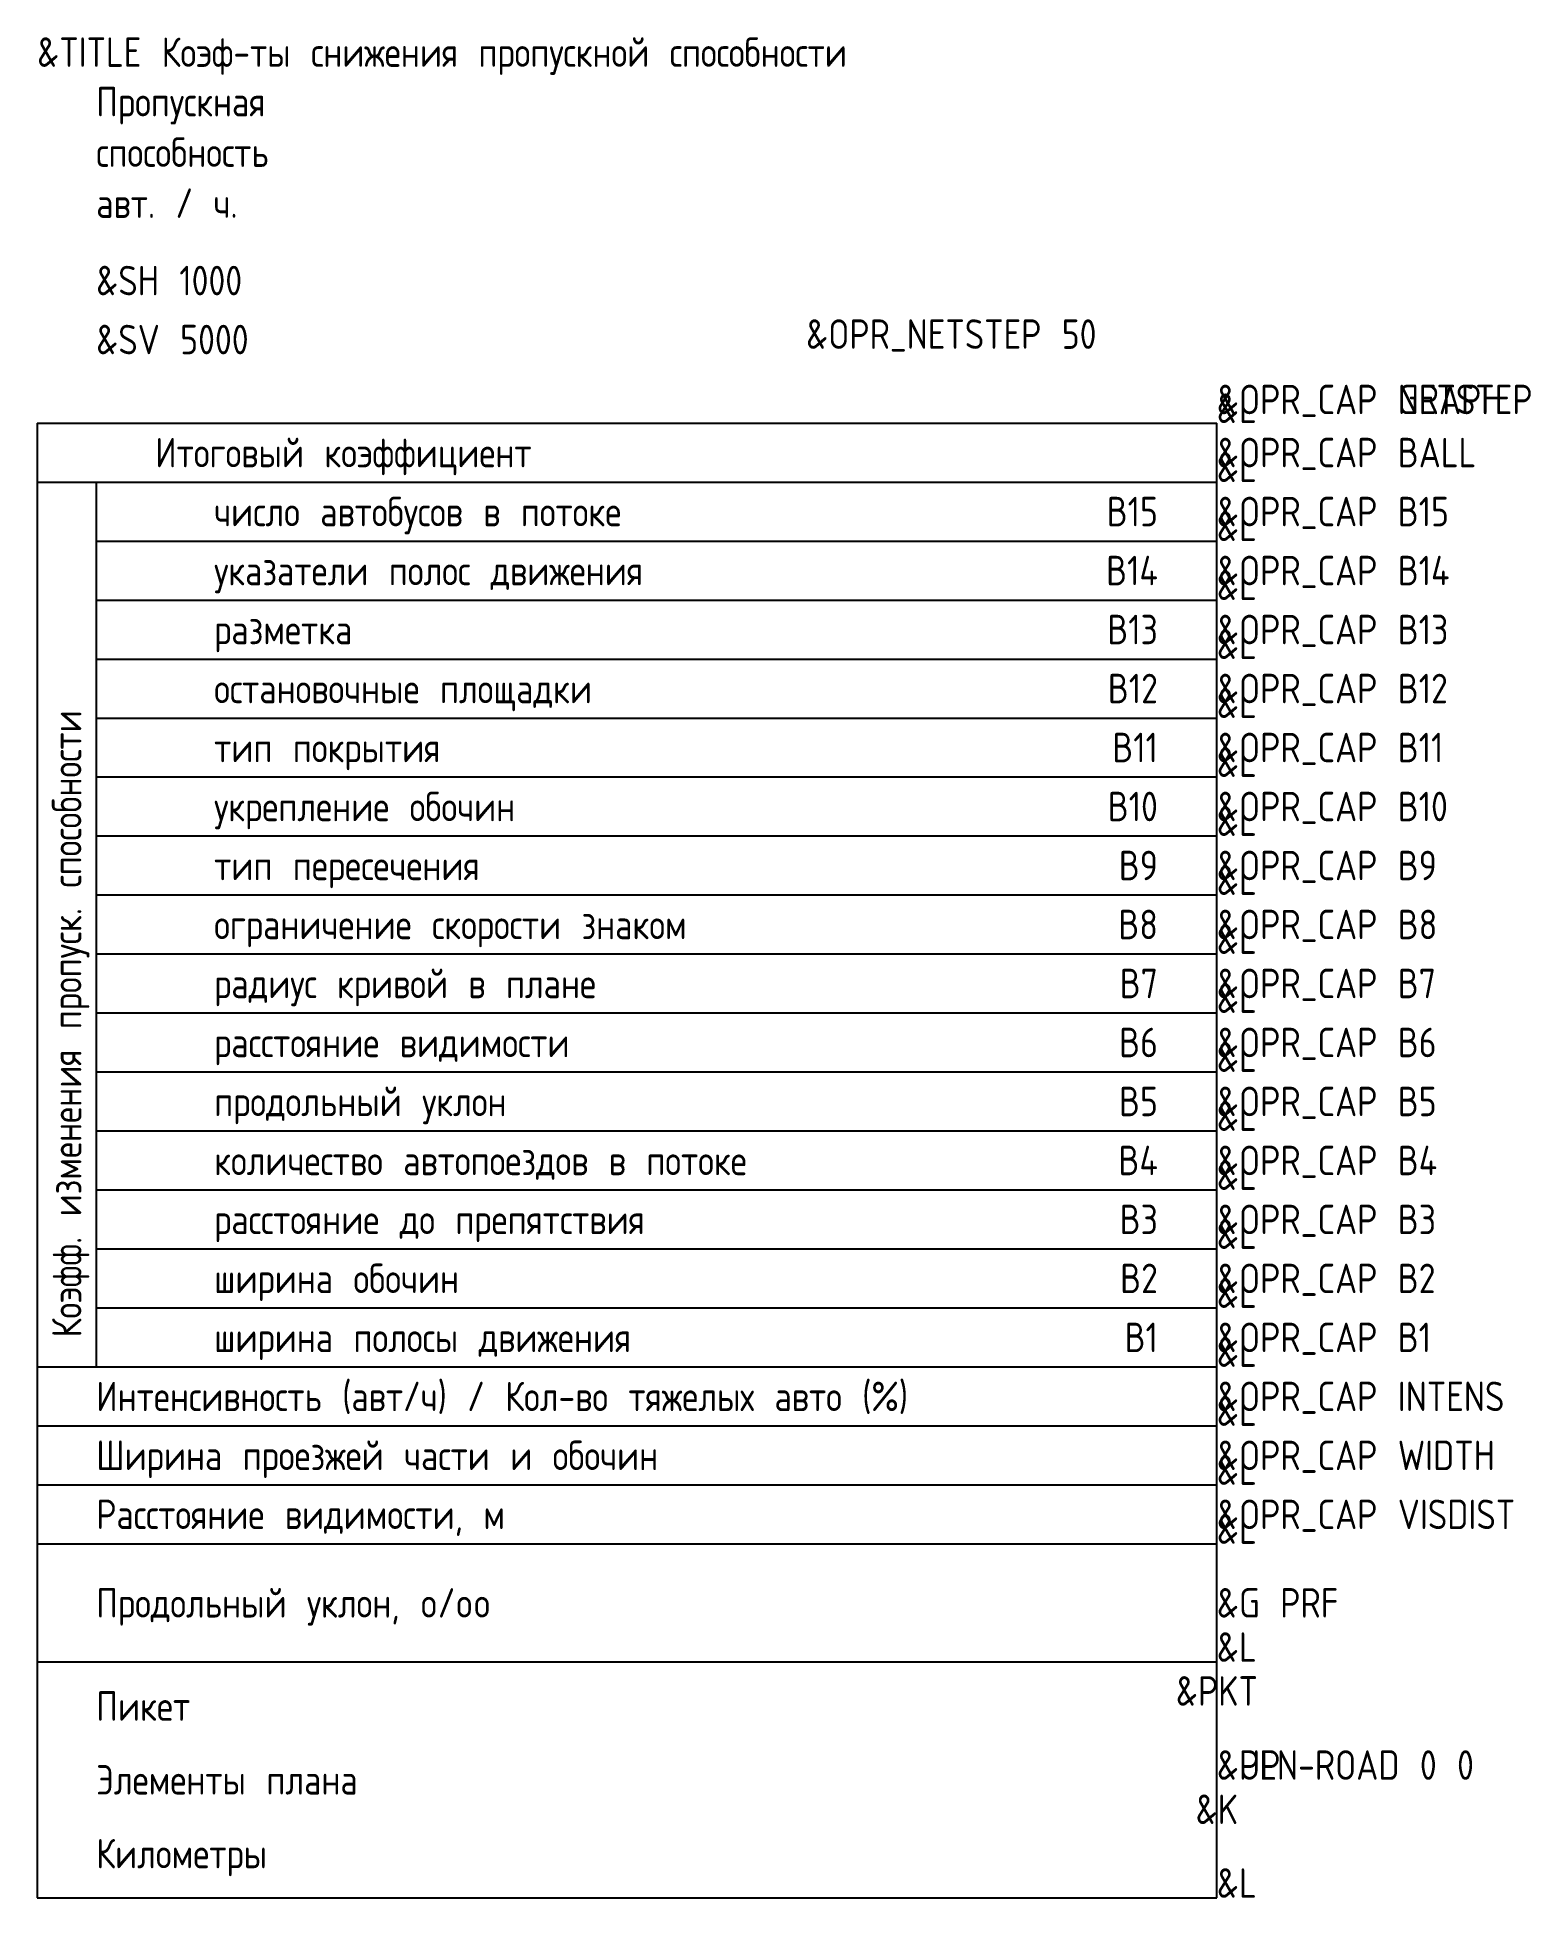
# Model space of a CAD drawing. Extents: x 0 to 127, y 0 to 158.
import ezdxf
from ezdxf.enums import TextEntityAlignment as Align

# ---------------------------------------------------------------- set-up
doc = ezdxf.new("R2010")
doc.units = 0
for name, color, linetype in [('Километры', 7, 'Continuous'), ('Коэффициенты', 7, 'Continuous'), ('Красные отметки', 1, 'Continuous'), ('Пикеты', 7, 'Continuous'), ('Прямые и кривые в плане', 7, 'Continuous'), ('Развернутый план', 7, 'Continuous'), ('Таблица', 7, 'Continuous')]:
    doc.layers.add(name, color=color, linetype=linetype)
doc.styles.get("Standard").update_dxf_attribs({"font": 'txt.shx'})

msp = doc.modelspace()

# ---------------------------------------------------------------- linework, layer by layer
at = {"layer": 'Таблица', "linetype": 'Continuous', "flags": 128}
for points in [[(0, 125), (0, 0)], [(0, 125), (100, 125)], [(100, 0), (100, 125)], [(0, 120), (100, 120)], [(5, 120), (5, 45)], [(5, 115), (100, 115)], [(5, 110), (100, 110)], [(5, 105), (100, 105)], [(5, 100), (100, 100)], [(5, 95), (100, 95)], [(5, 90), (100, 90)], [(5, 85), (100, 85)], [(5, 80), (100, 80)], [(5, 75), (100, 75)], [(5, 70), (100, 70)], [(5, 65), (100, 65)], [(5, 60), (100, 60)], [(5, 55), (100, 55)], [(5, 50), (100, 50)], [(0, 45), (100, 45)], [(0, 40), (100, 40)], [(0, 35), (100, 35)], [(0, 30), (100, 30)], [(0, 20), (100, 20)], [(0, 0), (100, 0)]]:
    msp.add_lwpolyline(points, dxfattribs=at)

# ---------------------------------------------------------------- texts
at = {"linetype": 'Continuous', "width": 0.8}
for s, p in [('&TITLE Коэф-ты снижения пропускной способности', (0, 155.19)), ('способность', (5, 146.71)), ('авт. / ч.', (5, 142.39))]:
    msp.add_text(s, height=2.5, dxfattribs=at).set_placement(p)
at = {"layer": 'Километры', "linetype": 'Continuous', "width": 0.8}
msp.add_text('&K', height=2.5, dxfattribs=at).set_placement((100, 5.5), align=Align.BOTTOM_CENTER)
at = {"layer": 'Коэффициенты', "linetype": 'Continuous', "width": 0.8}
for s, p in [('&OPR_NETSTEP 50', (65.18, 130.54)), ('&OPR_CAP GRAPH', (100, 125)), ('&OPR_CAP NETSTEP', (100, 125))]:
    msp.add_text(s, height=2.5, dxfattribs=at).set_placement(p, align=Align.BOTTOM_LEFT)
at = {"layer": 'Красные отметки', "linetype": 'Continuous', "width": 0.8}
msp.add_text('&G PRF', height=2.5, dxfattribs=at).set_placement((100, 25), align=Align.MIDDLE_LEFT)
at = {"layer": 'Пикеты', "linetype": 'Continuous', "width": 0.8}
msp.add_text('&PKT', height=2.5, dxfattribs=at).set_placement((100, 15.53), align=Align.BOTTOM_CENTER)
at = {"layer": 'Прямые и кривые в плане', "linetype": 'Continuous', "width": 0.8}
msp.add_text('&PLN-ROAD 0 0', height=2.5, dxfattribs=at).set_placement((100, 10))
at = {"layer": 'Развернутый план', "linetype": 'Continuous', "width": 0.8}
msp.add_text('&UP', height=2.5, dxfattribs=at).set_placement((100, 10))
at = {"layer": 'Таблица', "linetype": 'Continuous', "width": 0.8}
for s, p in [('Пропускная', (5, 150.99)), ('&SH 1000', (5, 135.83)), ('&SV 5000', (5, 130.83)), ('&L', (100, 125)), ('Итоговый коэффициент', (10, 121.25)), ('&L', (100, 120)), ('число автобусов в потоке', (15, 116.25)), ('&L', (100, 115)), ('указатели полос движения', (15, 111.25)), ('&L', (100, 110)), ('разметка', (15, 106.25)), ('&L', (100, 105)), ('остановочные площадки', (15, 101.25)), ('&L', (100, 100)), ('тип покрытия', (15, 96.25)), ('&L', (100, 95)), ('укрепление обочин', (15, 91.25)), ('&L', (100, 90)), ('тип пересечения', (15, 86.25)), ('&L', (100, 85)), ('ограничение скорости знаком', (15, 81.25)), ('&L', (100, 80)), ('радиус кривой в плане', (15, 76.25)), ('&L', (100, 75)), ('расстояние видимости', (15, 71.25)), ('&L', (100, 70)), ('продольный уклон', (15, 66.25)), ('&L', (100, 65)), ('количество автопоездов в потоке', (15, 61.25)), ('&L', (100, 60)), ('расстояние до препятствия', (15, 56.25)), ('&L', (100, 55)), ('ширина обочин', (15, 51.25)), ('&L', (100, 50)), ('ширина полосы движения', (15, 46.25)), ('&L', (100, 45)), ('Интенсивность (авт/ч) / Кол-во тяжелых авто (%)', (5, 41.25)), ('&L', (100, 40)), ('Ширина проезжей части и обочин', (5, 36.25)), ('&L', (100, 35)), ('Расстояние видимости, м', (5, 31.25)), ('&L', (100, 30)), ('Продольный уклон, o/oo', (5, 23.75)), ('&L', (100, 20)), ('Пикет', (5, 15)), ('Элементы плана', (5, 8.75)), ('Километры', (5, 2.5)), ('&L', (100, 0))]:
    msp.add_text(s, height=2.5, dxfattribs=at).set_placement(p)
for s, p in [('&OPR_CAP BALL', (100, 122.5)), ('&OPR_CAP B15', (100, 117.5)), ('&OPR_CAP B14', (100, 112.5)), ('&OPR_CAP B13', (100, 107.5)), ('&OPR_CAP B12', (100, 102.5)), ('&OPR_CAP B11', (100, 97.5)), ('&OPR_CAP B10', (100, 92.5)), ('&OPR_CAP B9', (100, 87.5)), ('&OPR_CAP B8', (100, 82.5)), ('&OPR_CAP B7', (100, 77.5)), ('&OPR_CAP B6', (100, 72.5)), ('&OPR_CAP B5', (100, 67.5)), ('&OPR_CAP B4', (100, 62.5)), ('&OPR_CAP B3', (100, 57.5)), ('&OPR_CAP B2', (100, 52.5)), ('&OPR_CAP B1', (100, 47.5)), ('&OPR_CAP INTENS', (100, 42.5)), ('&OPR_CAP WIDTH', (100, 37.5)), ('&OPR_CAP VISDIST', (100, 32.5))]:
    msp.add_text(s, height=2.5, dxfattribs=at).set_placement(p, align=Align.MIDDLE_LEFT)
for s, p in [('B15', (95, 116.25)), ('B14', (95, 111.25)), ('B13', (95, 106.25)), ('B12', (95, 101.25)), ('B11', (95, 96.25)), ('B10', (95, 91.25)), ('B9', (95, 86.25)), ('B8', (95, 81.25)), ('B7', (95, 76.25)), ('B6', (95, 71.25)), ('B5', (95, 66.25)), ('B4', (95, 61.25)), ('B3', (95, 56.25)), ('B2', (95, 51.25)), ('B1', (95, 46.25))]:
    msp.add_text(s, height=2.5, dxfattribs=at).set_placement(p, align=Align.RIGHT)
msp.add_text('Коэфф. изменения пропуск. способности', height=2.5, rotation=90.0002, dxfattribs=at).set_placement((3.75, 47.5))

doc.saveas('drawing.dxf')
